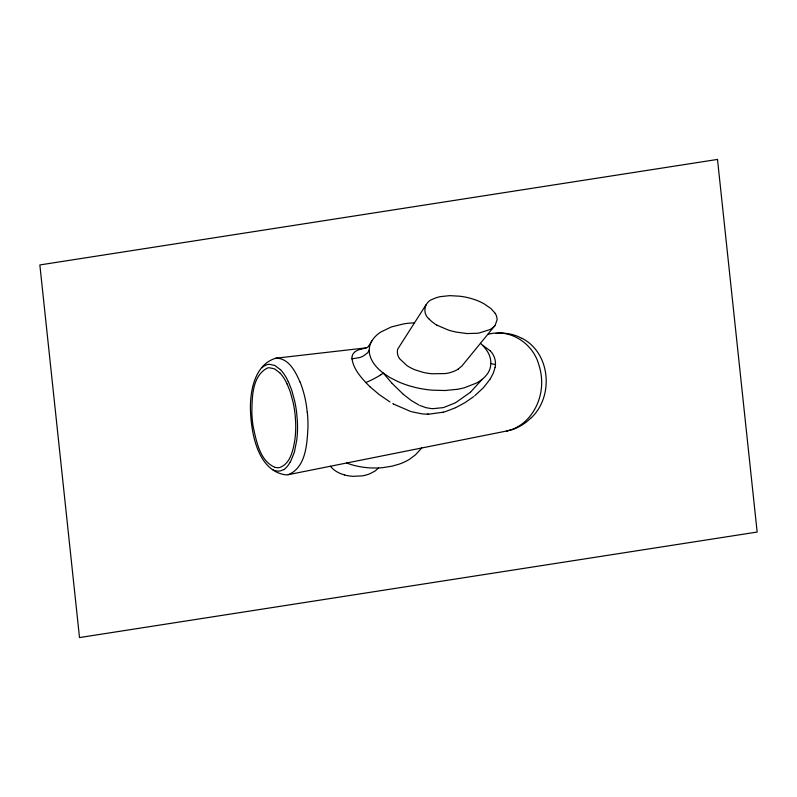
<?xml version="1.0" encoding="UTF-8"?>
<svg xmlns="http://www.w3.org/2000/svg" width="797" height="797" viewBox="0 0 797 797"><rect width="100%" height="100%" fill="white"/><g stroke="black" fill="none" stroke-linecap="round" stroke-linejoin="round"><path stroke-width="1.2" d="M457.249 389.305L444.915 390.52L432.442 390.181A94.405 66.52 -11.6 0 1 414.53 387.262L409.578 385.897A104.018 73.294 -11.6 0 1 398.002 381.624L389.912 377.539L383.237 373.066A70.086 49.384 -11.6 0 1 378.565 369.081C372.926 363.631 368.174 355.841 369.4 347.711A29.429 20.742 -11.6 0 1 380.846 332.01L391.327 326.949L403.7 323.881A59.406 41.862 -11.6 0 1 409.23 323.174L414.231 322.835M495.126 367.258C496.272 361.828 494.718 355.362 490.334 350.969M351.945 357.176C352.294 368.463 362.177 378.884 369.828 386.645M495.096 367.407L493.323 373.086L490.304 378.854M352.035 356.648L352.623 354.824A9.913 6.984 -11.6 0 1 354.276 352.473L354.635 352.144M369.21 350.371L367.606 352.842L363.661 355.811A19.048 13.419 -11.6 0 1 359.865 357.524L351.856 358.859M290.407 461.961L294.352 452.278L296.753 440.143A210.926 148.631 -11.6 0 0 297.381 421.205L296.604 412.238A253.426 178.568 -11.6 0 0 294.601 400.732L291.752 390.271L288.295 381.454M371.84 340.897L369.011 345.679M495.206 313.331L490.962 308.588L483.998 303.777A64.298 45.309 -11.6 0 0 475.122 299.752L470.18 298.217A65.802 46.365 -11.6 0 0 459.809 296.215L449.687 295.647L440.103 296.673A23.551 16.598 -11.6 0 0 433.12 299.014C424.383 301.645 421.962 313.022 428.935 318.87M490.255 378.944L483.53 387.611L474.663 395.84M426.186 304.524L397.673 349.176A22.505 15.86 -11.6 0 0 399.476 358.501M368.712 346.067L368.543 346.277A7.063 4.971 -11.6 0 1 366.6 347.811L275.862 358.192C253.267 364.896 249.182 394.784 250.696 414.918A252.818 178.139 -11.6 0 0 251.952 426.933C254.771 446.459 263.299 472.213 286.223 474.892A8.149 5.748 -11.6 0 0 288.275 474.673L506.772 430.988M458.155 369.101L461.941 365.962L495.186 325.266L497.089 319.746A22.804 16.07 -11.6 0 0 495.176 313.341M421.762 447.984L415.386 454.918L409.459 459.321A40.796 28.752 -11.6 0 1 399.407 464.053L392.204 466.135L382.919 467.63A59.078 41.633 -11.6 0 1 376.483 468.018L370.754 467.939A69.219 48.776 -11.6 0 1 346.635 462.987M378.605 467.949L375.118 470.967L370.296 473.557A25.115 17.693 -11.6 0 1 362.047 475.899L353.071 476.317A35.985 25.355 -11.6 0 1 345.679 475.251L344.523 474.972M530.712 418.335C554.114 396.996 550.866 352.991 521.856 338.197M470.628 392.044L482.265 379.213A27.765 19.566 -11.6 0 0 486.907 374.47C492.237 367.915 491.928 358.291 487.365 351.427A60.243 42.45 -11.6 0 0 483.121 345.888L480.491 343.268M470.399 392.254L455.824 402.565M473.627 396.657L464.85 402.734L455.705 407.646M380.876 374.739L383.237 373.066L392.044 383.337M283.602 469.543L281.231 470.619A7.213 5.081 -11.6 0 1 278.263 471.107L276.23 470.917A12.732 8.976 -11.6 0 1 272.873 469.712M455.217 402.893L443.481 407.586L432.552 408.722M264.913 365.564L267.065 364.667A7.063 4.981 -11.6 0 1 269.336 364.289L274.835 365.464L280.305 369.579M455.545 407.715L446.26 411.312A48.438 34.132 -11.6 0 1 443.262 412.179L443.172 412.198M512.341 429.493L506.922 430.958M443.092 412.228L428.776 414.181M361.42 348.976L365.962 348.12M288.275 474.673C306.257 467.371 307.104 443.242 307.991 426.604A262.382 184.884 -11.6 0 0 307.582 415.088L307.323 412.238M457.787 389.205L458.335 389.115A52.004 36.642 -11.6 0 0 464.591 387.691L476.387 383.088A32.538 22.924 -11.6 0 0 482.105 379.352M496.113 333.505L498.633 333.285M487.694 334.441C509.682 328.015 532.914 343.138 538.772 364.588A115.435 81.344 -11.6 0 1 541.004 373.823A110.743 78.036 -11.6 0 1 541.581 385.818C540.605 402.385 531.788 419.112 516.994 427.242A27.516 19.387 -11.6 0 1 506.533 431.067M275.862 358.192C288.753 357.983 295.597 371.85 300.001 382.022M428.656 414.181L427.999 414.191M428.089 414.191L427.561 414.181M427.391 414.181L427.431 414.181A43.925 30.953 -11.6 0 1 421.693 413.802L411.471 411.7M431.844 408.672L425.917 407.656L419.899 405.484M275.274 467.44L277.755 467.729A6.695 4.722 -11.6 0 0 280.175 467.371C290.775 463.127 293.117 449.797 294.86 439.874A196.092 138.17 -11.6 0 0 295.577 420.985L295.179 415.406A236.54 166.673 -11.6 0 0 293.007 401.937L290.367 392.194L287.159 383.965M275.274 467.44C259.623 461.224 256.275 440.522 253.097 426.246A243.085 171.285 -11.6 0 1 251.862 413.095C252.101 397.842 251.782 376.333 267.244 368.094A6.605 4.652 -11.6 0 1 269.376 367.746L274.547 368.872L279.677 372.767M410.585 411.441L393.778 404.159M490.902 363.402L491.121 363.502A14.356 10.112 -11.6 0 0 495.495 364.468M418.853 404.986L411.272 400.532L403.312 394.326M482.733 345.32L490.165 350.78M437.005 325.206L448.412 330.068A74.569 52.542 -11.6 0 0 456.322 332.11L467.042 333.564L476.845 333.276A33.982 23.95 -11.6 0 0 479.525 332.907L489.916 329.589A15.273 10.76 -11.6 0 0 494.877 325.704M393.499 403.999L392.811 403.611M389.982 401.957L379.521 394.814L369.788 386.605M403.262 394.286L392.184 383.487M330.456 466.245L330.725 466.594A32.488 22.894 -11.6 0 0 344.573 474.902M399.417 358.53L406.739 365.444A53.788 37.897 -11.6 0 0 415.038 369.838L423.237 372.398A55.511 39.113 -11.6 0 0 431.954 373.763L445.105 373.584A24.169 17.036 -11.6 0 0 458.225 369.16M262.004 367.706A12.921 9.106 -11.6 0 1 264.893 365.544M498.653 333.086A39.75 28.015 -11.6 0 1 521.676 338.346M530.573 418.276A41.165 29.001 -11.6 0 1 512.411 429.623M355.004 351.836A9.933 7.004 -11.6 0 1 356.677 350.74A15.372 10.829 -11.6 0 1 361.43 349.006M300.1 381.992A219.573 154.718 -11.6 0 1 307.204 412.248M436.955 325.246A52.811 37.21 -11.6 0 1 428.965 318.85M280.405 369.519A78.694 55.451 -11.6 0 1 288.165 381.494M290.118 461.921A24.667 17.375 -11.6 0 1 283.862 469.712M380.886 374.739A63.471 44.732 -11.6 0 1 375.138 378.107A72.427 51.038 -11.6 0 1 365.723 382.59M279.777 372.717A74.44 52.453 -11.6 0 1 287.04 384.005M717.499 159.43L39.85 264.943L79.501 637.57L757.15 532.057L717.499 159.43"/></g></svg>
